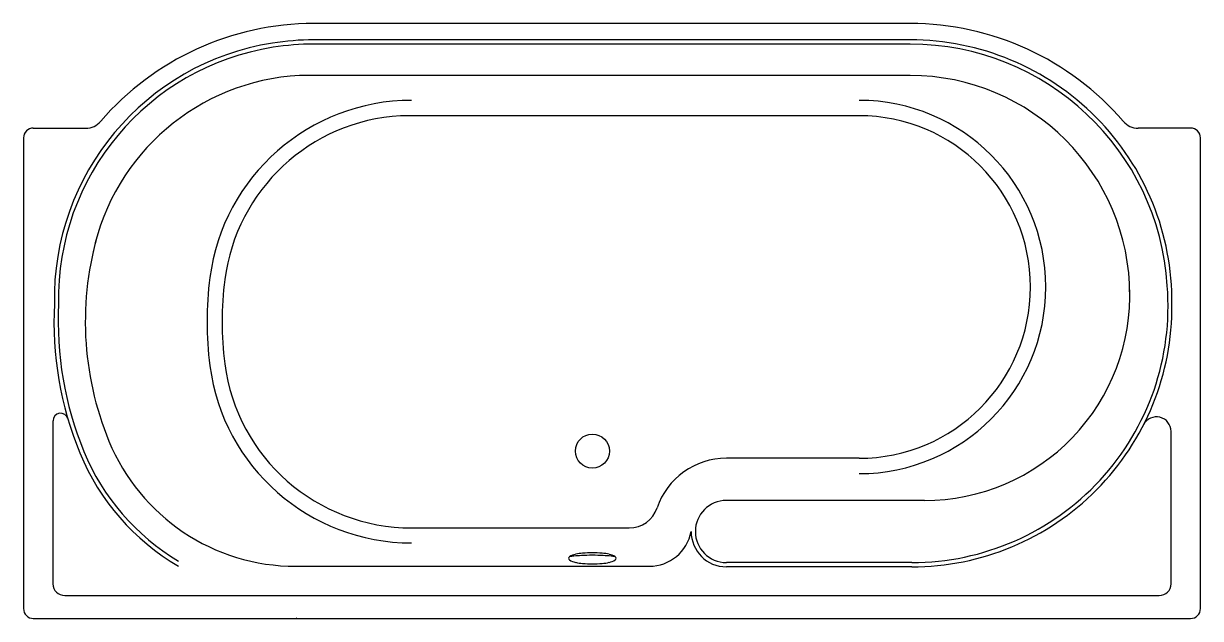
# Model space of a CAD drawing. Extents: x 1565 to 1745, y -171 to -80.
import ezdxf

# ---------------------------------------------------------------- set-up
doc = ezdxf.new("R2010")
doc.units = 0
doc.header["$LTSCALE"] = 10
doc.layers.get('0').update_dxf_attribs({"linetype": 'CONTINUOUS'})

msp = doc.modelspace()

# ---------------------------------------------------------------- linework, layer by layer
at = {"color": 0, "linetype": 'CONTINUOUS'}
for p, q in [((1700.87, -79.87, -100), (1609.67, -79.87, -100)), ((1700.87, -82.37, -100), (1609.67, -82.37, -100)), ((1700.87, -83.02, -100), (1609.67, -83.02, -100)), ((1700.87, -87.82, -100), (1607.48, -87.82, -100)), ((1693.07, -93.97, -100), (1622.93, -93.97, -100)), ((1566.77, -95.87, -100), (1574.8, -95.87, -100)), ((1743.77, -95.87, -100), (1735.74, -95.87, -100)), ((1565.27, -97.37, -100), (1565.27, -169.37, -100)), ((1745.27, -169.37, -100), (1745.27, -97.37, -100)), ((1569.77, -140.63, -100), (1569.77, -165.57, -100)), ((1740.77, -165.57, -100), (1740.77, -142.25, -100)), ((1693.07, -146.37, -100), (1672.77, -146.37, -100)), ((1703.07, -152.82, -100), (1672.77, -152.82, -100)), ((1624.62, -157.02, -100), (1657.91, -157.02, -100)), ((1606.92, -162.89, -100), (1660.98, -162.89, -100)), ((1701.12, -162.32, -100), (1672.77, -162.32, -100)), ((1701.12, -162.97, -100), (1672.77, -162.97, -100)), ((1571.57, -167.37, -100), (1738.97, -167.37, -100)), ((1566.77, -170.87, -100), (1743.77, -170.87, -100))]:
    msp.add_line(p, q, dxfattribs=at)
msp.add_circle((1652.27, -145.27, -100), 2.6, dxfattribs=at)
for centre, radius, start, end in [((1609.67, -122.87, -100), 43, 90, 139.2943), ((1700.87, -122.87, -100), 43, 40.7057, 90), ((1609.67, -122.87, -100), 40.5, 90, 98.9726), ((1700.87, -122.42, -100), 40.05, 359.4627, 90), ((1609.52, -121.92, -100), 39.54, 98.9726, 181.1954), ((1609.52, -121.92, -100), 38.89, 98.9726, 181.2301), ((1609.67, -122.87, -100), 39.85, 90, 98.9726), ((1700.87, -122.42, -100), 39.4, 3.5237, 90), ((1609.32, -121.92, -100), 34.15, 93.1008, 168.0202), ((1700.87, -121.42, -100), 33.6, 0, 90), ((1624.62, -122.72, -100), 31.1, 90, 172.609), ((1693.07, -120.17, -100), 28.55, 270, 90), ((1574.8, -92.87, -100), 3, 270, 319.2943), ((1624.62, -122.72, -100), 28.8, 93.3767, 172.609), ((1693.07, -120.17, -100), 26.2, 270, 90), ((1735.74, -92.87, -100), 3, 220.7057, 270), ((1566.77, -97.37, -100), 1.5, 90, 180), ((1743.77, -97.37, -100), 1.5, 0, 90), ((1622.72, -125.47, -100), 48, 163.1286, 202.3619), ((1645.82, -125.47, -100), 52.48, 172.609, 180), ((1645.82, -125.47, -100), 50.18, 172.609, 180), ((1701.12, -123.12, -100), 39.2, 270, 4.5675), ((1703.07, -121.42, -100), 31.4, 270, 2.2815), ((1622.72, -125.47, -100), 52.8, 177.0415, 202.3619), ((1622.72, -125.47, -100), 52.15, 177.0156, 202.3619), ((1701.12, -123.17, -100), 39.8, 270, 0.539), ((1645.82, -125.47, -100), 52.48, 180, 187.391), ((1645.82, -125.47, -100), 50.18, 180, 187.391), ((1624.62, -128.22, -100), 31.1, 187.391, 270), ((1624.62, -128.22, -100), 28.8, 187.391, 270), ((1570.94, -140.63, -100), 1.16, 16.3184, 180.0001), ((1738.56, -142.25, -100), 2.22, 0, 152.9966), ((1606.92, -131.97, -100), 30.92, 202.3619, 270), ((1606.92, -131.97, -100), 35.72, 202.3619, 239.8287), ((1606.92, -131.97, -100), 35.07, 202.3619, 239.2093), ((1672.77, -157.57, -100), 11.2, 90, 161.2369), ((1672.77, -157.57, -100), 4.75, 90, 270), ((1657.91, -152.52, -100), 4.5, 270, 341.2369), ((1660.98, -156.39, -100), 6.5, 270, 349.4977), ((1672.77, -157.57, -100), 5.4, 180, 270), ((1648.92, -161.67, -100), 0.282, 119.7759, 180), ((1648.92, -161.67, -100), 0.282, 180, 240.2241), ((1650.24, -168.39, -100), 7.1, 96.5949, 102.1924), ((1650.5, -164.44, -100), 3.47, 103.3326, 119.7759), ((1650.5, -158.91, -100), 3.47, 240.2241, 256.6674), ((1651.45, -178.88, -100), 17.65, 92.7417, 96.5949), ((1651.57, -168.92, -100), 8.08, 95.6065, 103.3326), ((1652.27, -196.06, -100), 34.85, 90, 92.7417), ((1652.27, -176.14, -100), 15.32, 90, 95.6065), ((1652.27, -176.14, -100), 15.32, 84.3935, 90), ((1652.27, -196.06, -100), 34.85, 87.2583, 90), ((1652.98, -168.92, -100), 8.08, 76.6674, 84.3935), ((1653.1, -178.88, -100), 17.65, 83.4051, 87.2583), ((1654.04, -164.44, -100), 3.47, 60.2241, 76.6674), ((1654.04, -158.91, -100), 3.47, 283.3326, 299.7759), ((1654.31, -168.39, -100), 7.1, 77.8076, 83.4051), ((1655.63, -161.67, -100), 0.282, 360, 60.2241), ((1655.63, -161.67, -100), 0.282, 299.7759, 360), ((1651.57, -154.42, -100), 8.08, 256.6674, 264.3935), ((1652.27, -147.21, -100), 15.32, 264.3935, 270), ((1652.27, -147.21, -100), 15.32, 270, 275.6065), ((1652.98, -154.42, -100), 8.08, 275.6065, 283.3326), ((1571.57, -165.57, -100), 1.8, 180, 270), ((1738.97, -165.57, -100), 1.8, 270, 0), ((1566.77, -169.37, -100), 1.5, 180, 270), ((1622.72, -125.47, -100), 48, 250.7818, 251.0555), ((1743.77, -169.37, -100), 1.5, 270, 0)]:
    msp.add_arc(centre, radius, start, end, dxfattribs=at)

doc.saveas('drawing.dxf')
